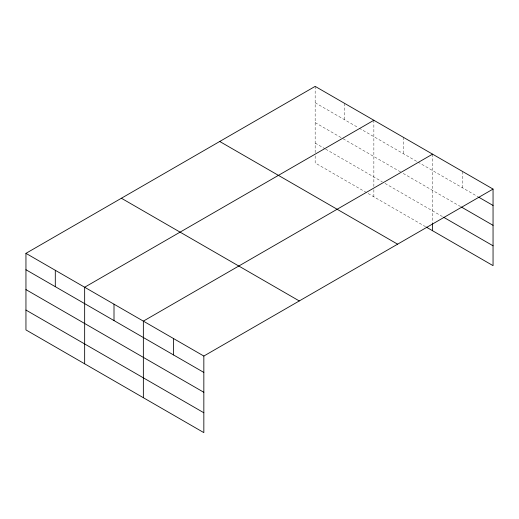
<?xml version="1.0" encoding="UTF-8"?>
<svg xmlns="http://www.w3.org/2000/svg" width="519" height="519" viewBox="0 0 519 519"><rect width="100%" height="100%" fill="white"/><g stroke="black" fill="none" stroke-linecap="round" stroke-linejoin="round"><path stroke-width="0.39" stroke-dasharray="2.6 1.95" d="M315.163 102.756L358.493 127.771M359.187 128.174L417.192 161.662M417.892 162.064L477.928 196.727M315.163 122.62L342.417 138.352M343.117 138.761L401.816 172.652M403.218 173.456L461.436 207.068M315.163 143.088L324.946 148.732M325.647 149.135L382.25 181.819M385.046 183.434L442.876 216.819M425.58 226.699L315.163 162.953L315.163 154.208M462.812 171.614L462.812 187.995M432.567 154.156L432.567 222.787M403.218 137.211L403.218 153.592M373.862 120.265L373.862 186.516M373.862 189.688L373.862 196.844M344.512 103.32L344.512 119.701M315.163 86.375L315.163 153.416"/><path stroke-width="0.78" d="M25.95 253.35L203.837 356.047L203.837 432.625L25.95 329.922L25.95 253.35L315.163 86.375L493.05 189.078L493.05 265.65L426.281 227.101M373.862 120.265L84.655 287.241L84.655 363.819M432.567 154.156L143.354 321.131L143.354 397.71M203.837 356.047L493.05 189.078M478.615 197.123L493.05 205.459M461.436 207.068L493.05 225.324M443.563 217.221L493.05 245.792M219.719 141.473L397.612 244.177M121.388 198.245L299.281 300.949M25.95 269.731L203.837 372.434M25.95 289.596L203.837 392.299M25.95 310.057L203.837 412.761M432.567 223.585L432.567 230.734M173.599 338.589L173.599 354.97M114.005 304.186L114.005 320.567M55.299 270.295L55.299 286.676"/></g></svg>
